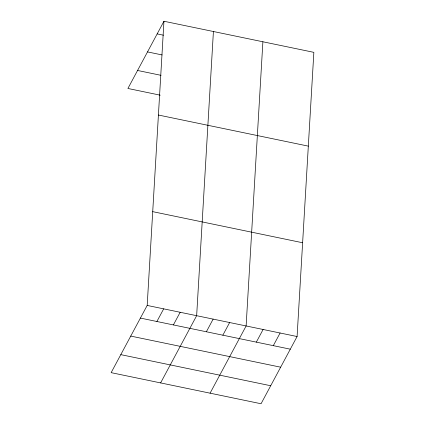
<?xml version="1.0" encoding="UTF-8"?>
<svg xmlns="http://www.w3.org/2000/svg" width="425" height="425" viewBox="0 0 425 425"><rect width="100%" height="100%" fill="white"/><g stroke="black" fill="none" stroke-linecap="round" stroke-linejoin="round"><path stroke-width="0.64" d="M147.188 305.432L163.949 21.25L313.857 52.349L297.091 336.531L261.051 403.75L111.143 372.651L147.188 305.432L297.091 336.531M213.419 31.514L196.653 315.695L160.613 382.914M262.889 41.778L246.123 325.954L210.083 393.178M163.949 21.25L127.909 88.469L160.252 95.179M156.894 321.502L163.678 308.853M173.384 324.923L180.168 312.274M206.364 331.766L213.143 319.117M222.854 335.187L229.633 322.533M256.328 342.13L263.112 329.481M273.317 345.658L280.102 333.003M157.17 33.899L163.508 35.217M147.512 51.908L162.1 54.937M137.562 70.46L161.032 75.331M158.419 115.032L308.322 146.131M152.718 211.65L302.621 242.749M140.404 318.081L290.307 349.18M130.746 336.085L280.654 367.189M120.801 354.641L270.704 385.741"/></g></svg>
